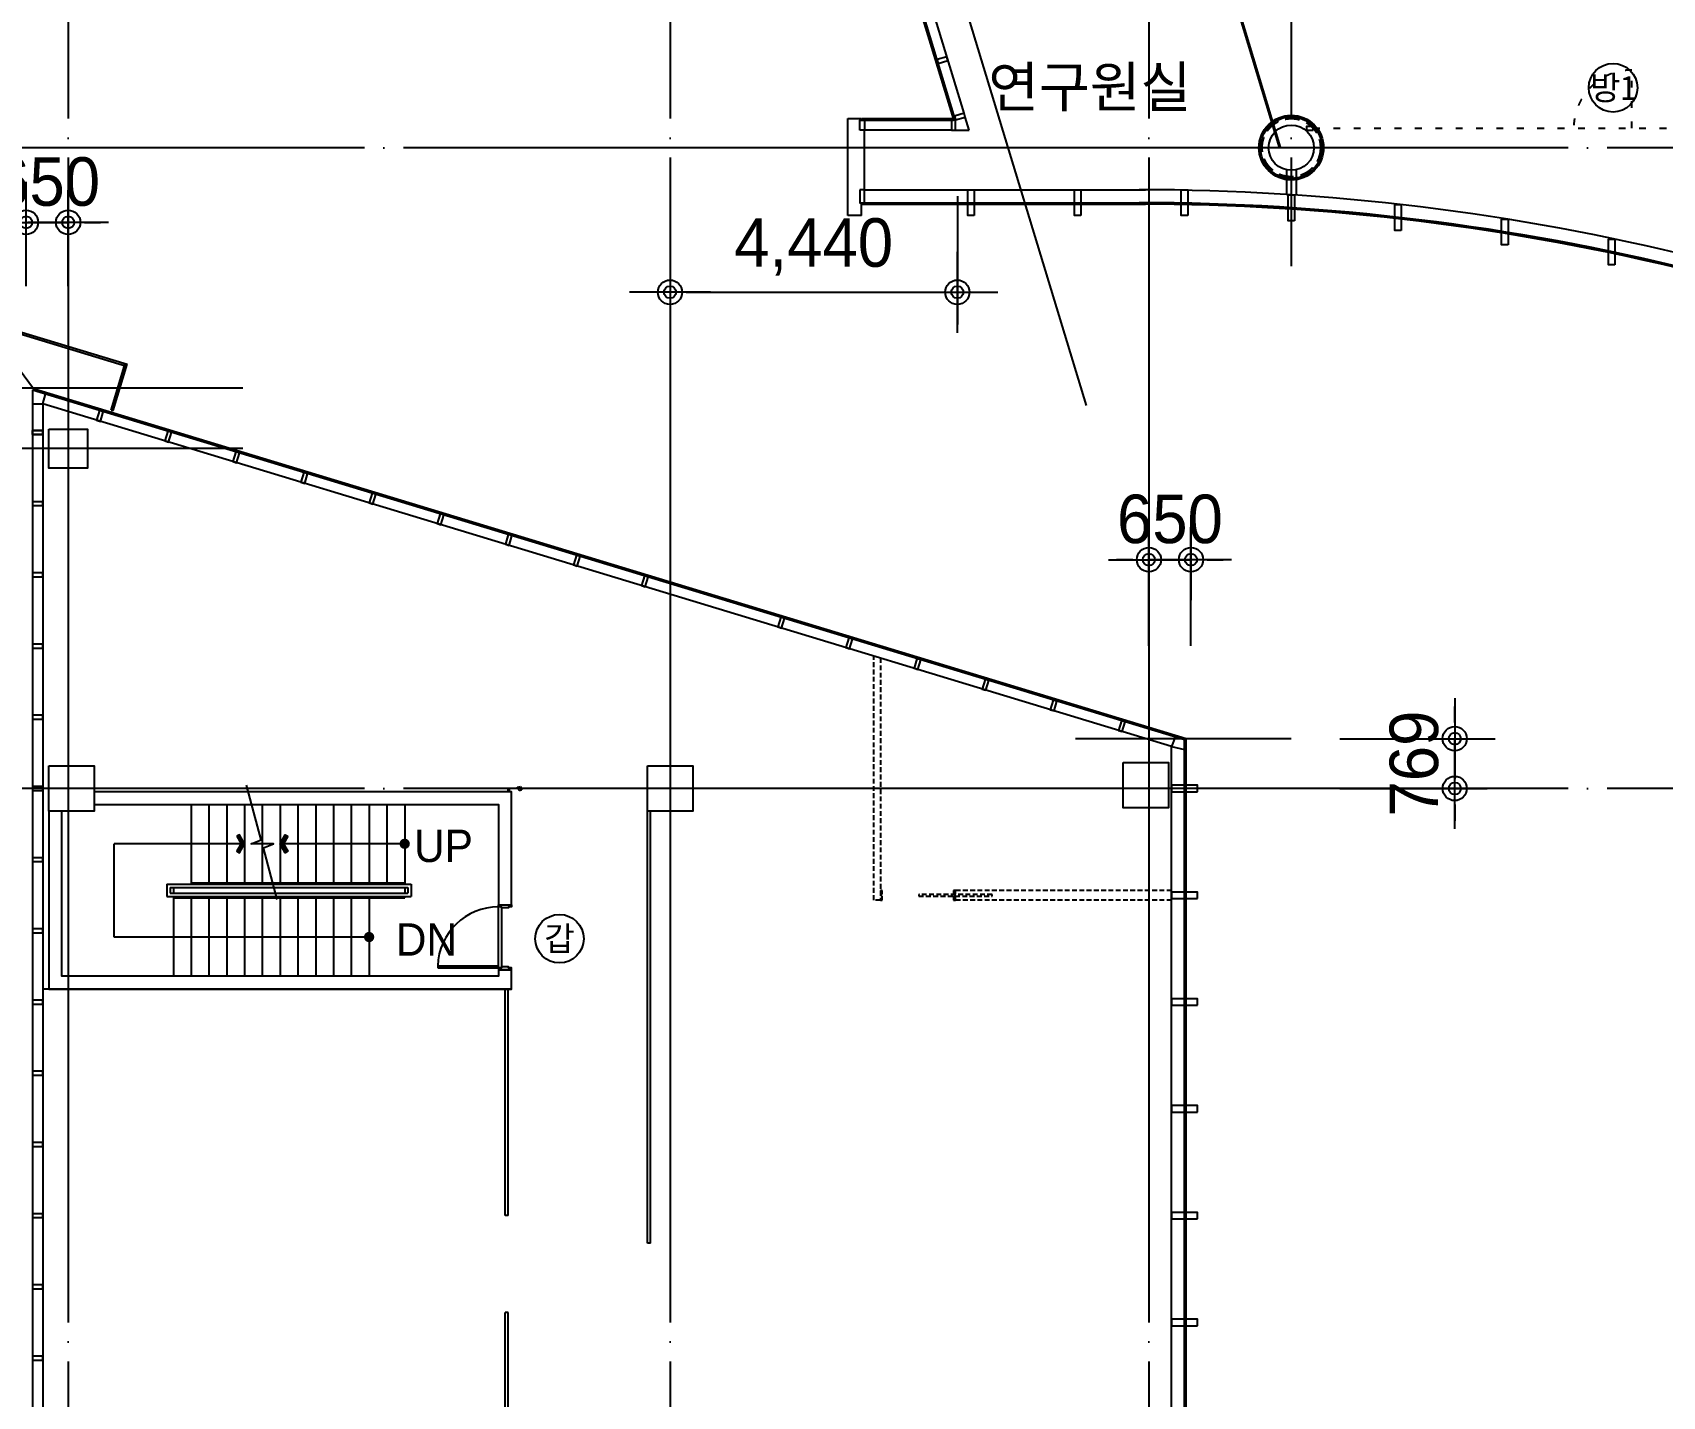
# Model space of a CAD drawing. Header units: metres. Extents: x 630750 to 860239, y 578133 to 726633.
# Drawn here: x 678954 to 704139, y 649918 to 670988 of the extents above; entities that cross this region are included whole.
import ezdxf
from ezdxf.enums import TextEntityAlignment as Align

# ---------------------------------------------------------------- set-up
doc = ezdxf.new("R2010")
doc.units = ezdxf.units.M
doc.header["$LTSCALE"] = 300
for name, pattern in [('CEN', [62, 60, -1, 0, -1]), ('HID1', [0.375, 0.25, -0.125]), ('HIDDEN-1', [1.4, 0.35, -0.7, 0.35])]:
    doc.linetypes.add(name, pattern=pattern)
doc.layers.get('Defpoints').update_dxf_attribs({"color": 8})
for name, color, linetype in [('A-CEN-1', 1, 'Continuous'), ('A-CON', 2, 'Continuous'), ('A-DIM', 7, 'Continuous'), ('A-DOR', 4, 'Continuous'), ('A-STAIR', 4, 'Continuous'), ('A-SYM1', 7, 'Continuous'), ('A-TXT', 3, 'Continuous'), ('A-TXT-S', 3, 'Continuous'), ('A-WAL-DW', 7, 'Continuous'), ('A-WALL-CONC', 2, 'Continuous'), ('A-WIN-GLASS', 4, 'Continuous'), ('AL', 4, 'Continuous'), ('DIM', 7, 'Continuous'), ('DOR', 4, 'Continuous'), ('fire shutter', 2, 'Continuous'), ('INT', 117, 'Continuous'), ('KUK-WALL-DRYWALL', 4, 'Continuous'), ('KUK-WALL-FIN 1', 30, 'Continuous'), ('STL1', 4, 'Continuous'), ('블럭', 7, 'Continuous'), ('외장그레이팅', 4, 'Continuous'), ('프레임', 5, 'Continuous')]:
    doc.layers.add(name, color=color, linetype=linetype)
doc.layers.add('area', color=7, linetype='Continuous', true_color=0xc0a0de)
doc.styles.add('TEXT', font='')
doc.styles.add('TEXT(돋음)', font='')
doc.styles.add('돋움', font='')
doc.styles.get('TEXT').set_extended_font_data('DotumChe')
doc.styles.get('TEXT(돋음)').set_extended_font_data('Dotum')
doc.styles.get('돋움').set_extended_font_data('Dotum')
doc.dimstyles.new('DIM250', dxfattribs={"dimscale": 250, "dimtxt": 3, "dimasz": 1, "dimexe": 2, "dimexo": 3, "dimgap": 1, "dimtad": 1, "dimdec": 0, "dimzin": 0, "dimdsep": 46, "dimlunit": 6, "dimtxsty": 'TEXT(돋음)', "dimblk": 'Z_DOT', "dimcen": 2.5, "dimdle": 2, "dimclrd": 256, "dimclre": 256, "dimclrt": 3, "dimadec": 0, "dimazin": 0, "dimtfac": 1, "dimtdec": 0, "dimtix": 1, "dimtmove": 2, "dimatfit": 3, "dimldrblk": 'Z_DOT', "dimfxl": 1, "dimtolj": 1, "dimtzin": 0, "dimarcsym": 0})

# ---------------------------------------------------------------- blocks, each defined once
blk = doc.blocks.new('Z_DOT')
at = {"layer": 'DIM', "color": 7}
for p, q in [((0, -2.5), (0, 2.5)), ((-2.5, 0), (2.5, 0))]:
    blk.add_line(p, q, dxfattribs=at)
for radius in [0.75, 0.375]:
    blk.add_circle((0, 0), radius, dxfattribs=at)
blk = doc.blocks.new('*D85')
at = {"layer": 'A-DIM', "lineweight": -2, "transparency": 16777216}
for p, q in [((688804, 668460), (688804, 666477)), ((693244, 668460), (693244, 666477)), ((689054, 666977), (692994, 666977))]:
    blk.add_line(p, q, dxfattribs=at)
at = {"layer": 'Defpoints', "color": 0, "transparency": 16777216}
for p in [(688804, 669210), (693244, 669210), (693244, 666977)]:
    blk.add_point(p, dxfattribs=at)
at = {"layer": 'A-DIM', "lineweight": -2, "transparency": 16777216, "xscale": 250, "yscale": 250, "zscale": 250, "rotation": 180}
blk.add_blockref('Z_DOT', (688804, 666977), dxfattribs=at)
at = {"layer": 'A-DIM', "lineweight": -2, "transparency": 16777216, "xscale": 250, "yscale": 250, "zscale": 250}
blk.add_blockref('Z_DOT', (693244, 666977), dxfattribs=at)
at = {"layer": 'A-DIM', "color": 3, "transparency": 16777216, "insert": (691024, 667675), "char_height": 750, "attachment_point": 5, "style": 'TEXT(돋음)'}
blk.add_mtext('\\A1;4,440', dxfattribs=at)
blk = doc.blocks.new('*D86')
at = {"layer": 'A-DIM', "lineweight": -2, "transparency": 16777216}
for p, q in [((678854, 667069), (678854, 668556)), ((679504, 667069), (679504, 668556)), ((678604, 668056), (678354, 668056)), ((678854, 668056), (679504, 668056)), ((679754, 668056), (680004, 668056))]:
    blk.add_line(p, q, dxfattribs=at)
at = {"layer": 'Defpoints', "color": 0, "transparency": 16777216}
for p in [(679504, 668056), (678854, 666319), (679504, 666319)]:
    blk.add_point(p, dxfattribs=at)
at = {"layer": 'A-DIM', "lineweight": -2, "transparency": 16777216, "xscale": 250, "yscale": 250, "zscale": 250}
blk.add_blockref('Z_DOT', (678854, 668056), dxfattribs=at)
at = {"layer": 'A-DIM', "lineweight": -2, "transparency": 16777216, "xscale": 250, "yscale": 250, "zscale": 250, "rotation": 180}
blk.add_blockref('Z_DOT', (679504, 668056), dxfattribs=at)
at = {"layer": 'A-DIM', "color": 3, "transparency": 16777216, "insert": (679179, 668682), "char_height": 750, "attachment_point": 5, "style": 'TEXT(돋음)'}
blk.add_mtext('\\A1;650', dxfattribs=at)
blk = doc.blocks.new('*D87')
at = {"layer": 'A-DIM', "lineweight": -2, "transparency": 16777216}
for p, q in [((696204, 661513), (696204, 663345)), ((696854, 661513), (696854, 663345)), ((695954, 662845), (695704, 662845)), ((696854, 662845), (696204, 662845)), ((697104, 662845), (697354, 662845))]:
    blk.add_line(p, q, dxfattribs=at)
at = {"layer": 'Defpoints', "color": 0, "transparency": 16777216}
for p in [(696204, 662845), (696204, 660763), (696854, 660763)]:
    blk.add_point(p, dxfattribs=at)
at = {"layer": 'A-DIM', "lineweight": -2, "transparency": 16777216, "xscale": 250, "yscale": 250, "zscale": 250}
blk.add_blockref('Z_DOT', (696204, 662845), dxfattribs=at)
at = {"layer": 'A-DIM', "lineweight": -2, "transparency": 16777216, "xscale": 250, "yscale": 250, "zscale": 250, "rotation": 180}
blk.add_blockref('Z_DOT', (696854, 662845), dxfattribs=at)
at = {"layer": 'A-DIM', "color": 3, "transparency": 16777216, "insert": (696529, 663470), "char_height": 750, "attachment_point": 5, "style": 'TEXT(돋음)'}
blk.add_mtext('\\A1;650', dxfattribs=at)
blk = doc.blocks.new('*D88')
at = {"layer": 'A-DIM', "lineweight": -2, "transparency": 16777216}
for p, q in [((700930, 660329), (700930, 660579)), ((699154, 660079), (701430, 660079)), ((700930, 659310), (700930, 660079)), ((699154, 659310), (701430, 659310)), ((700930, 659060), (700930, 658810))]:
    blk.add_line(p, q, dxfattribs=at)
at = {"layer": 'Defpoints', "color": 0, "transparency": 16777216}
for p in [(698404, 660079), (700930, 660079), (698404, 659310)]:
    blk.add_point(p, dxfattribs=at)
at = {"layer": 'A-DIM', "lineweight": -2, "transparency": 16777216, "xscale": 250, "yscale": 250, "zscale": 250}
for p, rotation in [((700930, 660079), 270), ((700930, 659310), 90)]:
    blk.add_blockref('Z_DOT', p, dxfattribs=dict(at, rotation=rotation))
at = {"layer": 'A-DIM', "color": 3, "transparency": 16777216, "insert": (700304, 659695), "char_height": 750, "attachment_point": 5, "rotation": 90, "style": 'TEXT(돋음)'}
blk.add_mtext('\\A1;769', dxfattribs=at)
blk = doc.blocks.new('*D96')
at = {"layer": 'A-DIM', "lineweight": -2, "transparency": 16777216}
for p, q in [((688804, 668460), (688804, 666477)), ((693244, 668460), (693244, 666477)), ((689054, 666977), (692994, 666977))]:
    blk.add_line(p, q, dxfattribs=at)
at = {"layer": 'Defpoints', "color": 0, "transparency": 16777216}
for p in [(688804, 669210), (693244, 669210), (693244, 666977)]:
    blk.add_point(p, dxfattribs=at)
at = {"layer": 'A-DIM', "lineweight": -2, "transparency": 16777216, "xscale": 250, "yscale": 250, "zscale": 250, "rotation": 180}
blk.add_blockref('Z_DOT', (688804, 666977), dxfattribs=at)
at = {"layer": 'A-DIM', "lineweight": -2, "transparency": 16777216, "xscale": 250, "yscale": 250, "zscale": 250}
blk.add_blockref('Z_DOT', (693244, 666977), dxfattribs=at)
at = {"layer": 'A-DIM', "color": 3, "transparency": 16777216, "insert": (691024, 667675), "char_height": 750, "attachment_point": 5, "style": 'TEXT(돋음)'}
blk.add_mtext('\\A1;4,440', dxfattribs=at)
blk = doc.blocks.new('dor-1000x200conc')
at = {"layer": 'A-DOR'}
for p, q in [((30, 1140), (30, 200)), ((60, 1140), (30, 1140)), ((60, 1140), (60, 200)), ((30, 200), (60, 200))]:
    blk.add_line(p, q, dxfattribs=at)
for points in [[(0, 200), (0, 0), (30, 0), (30, 45), (45, 45), (45, 155), (30, 155), (30, 200)], [(1000, 200), (1000, 0), (970, 0), (970, 45), (955, 45), (955, 155), (970, 155), (970, 200)]]:
    blk.add_lwpolyline(points, close=True, dxfattribs=at)
blk.add_arc((30, 200), 940, 0, 88.1729, dxfattribs=at)
at = {"layer": 'DOR', "color": 9}
for points in [[(30, 200), (970, 200)], [(955, 155), (45, 155)]]:
    blk.add_lwpolyline(points, dxfattribs=at)

msp = doc.modelspace()

# ---------------------------------------------------------------- hatches: boundary and pattern name
at = {"layer": 'A-SYM1'}
for points in [[(682149.7, 658592.9), (682111.2, 658570.7), (682177.9, 658455.2), (682111.2, 658339.8), (682149.7, 658317.5), (682229.2, 658455.2)], [(682858.7, 658592.9), (682897.2, 658570.7), (682830.5, 658455.2), (682897.2, 658339.8), (682858.7, 658317.5), (682779.2, 658455.2)]]:
    msp.add_hatch(color=7, dxfattribs=at).paths.add_polyline_path(points)
h = msp.add_hatch(color=7, dxfattribs=at)
edge = h.paths.add_edge_path()
edge.add_arc((684704.2, 658455.2), 80, 180, 360)
edge.add_arc((684704.2, 658455.2), 80, 360, 540)
h = msp.add_hatch(color=7, dxfattribs=at)
edge = h.paths.add_edge_path()
edge.add_arc((684154.2, 657015.2), 80, 180, 360)
edge.add_arc((684154.2, 657015.2), 80, 360, 540)

# ---------------------------------------------------------------- linework, layer by layer
at = {"elevation": 0}
for points in [[(693504.4, 668160.2), (693404.4, 668160.2), (693404.4, 668560.2), (693504.4, 668560.2)], [(695153.8, 668160.2), (695053.8, 668160.2), (695053.8, 668560.2), (695153.8, 668560.2)], [(696803.8, 668160.2), (696703.8, 668160.2), (696703.8, 668560.2), (696803.8, 668560.2)], [(698454.1, 668079.8), (698354.1, 668079.8), (698354.1, 668479.8), (698454.1, 668479.8)], [(700103.8, 667930.5), (700003.8, 667930.5), (700003.8, 668330.5), (700103.8, 668330.5)], [(701753.8, 667707.5), (701653.8, 667707.5), (701653.8, 668107.5), (701753.8, 668107.5)], [(703404, 667397.6), (703304, 667397.6), (703304, 667797.6), (703404, 667797.6)], [(696954, 659260.4), (696954, 659360.4), (696554, 659360.4), (696554, 659260.4)], [(696954, 657610.4), (696954, 657710.4), (696554, 657710.4), (696554, 657610.4)], [(696954, 655960.4), (696954, 656060.4), (696554, 656060.4), (696554, 655960.4)], [(696954, 654310.4), (696954, 654410.4), (696554, 654410.4), (696554, 654310.4)], [(696954, 652660.4), (696954, 652760.4), (696554, 652760.4), (696554, 652660.4)], [(696954, 651010.4), (696954, 651110.4), (696554, 651110.4), (696554, 651010.4)]]:
    msp.add_lwpolyline(points, close=True, dxfattribs=at)
at = {"layer": 'A-CEN-1', "linetype": 'CEN'}
for p, q in [((679504.4, 706258.8, 0), (679504.4, 627125.8, 0)), ((688804.4, 706258.8, 0), (688804.4, 632129.2, 0)), ((696204.4, 706258.8, 0), (696204.4, 636401.3, 0)), ((698404.4, 706258.8, 0), (698404.4, 667379.2, 0)), ((795684.4, 669210.2, 0), (657202.6, 669210.2, 0)), ((682204.4, 665495.2, 0), (657202.6, 665495.2, 0)), ((682204.4, 664560.2, 0), (657202.6, 664560.2, 0)), ((698404.6, 660078.9, 0), (695068.3, 660078.9, 0)), ((795684.4, 659310.2, 0), (657202.6, 659310.2, 0))]:
    msp.add_line(p, q, dxfattribs=at)
at = {"layer": 'A-CEN-1', "linetype": 'Continuous'}
msp.add_line((685914.2, 695937.9, 0), (695233.8, 665224.8, 0), dxfattribs=at)
at = {"layer": 'A-CON', "elevation": 0}
for points in [[(679204.4, 664860.2), (679804.4, 664860.2), (679804.4, 664260.2), (679204.4, 664260.2)], [(679204.4, 659660.2), (679904.4, 659660.2), (679904.4, 658960.2), (679204.4, 658960.2)], [(688454.4, 659660.2), (689154.4, 659660.2), (689154.4, 658960.2), (688454.4, 658960.2)], [(695804.4, 659710.2), (696504.4, 659710.2), (696504.4, 659010.2), (695804.4, 659010.2)]]:
    msp.add_lwpolyline(points, close=True, dxfattribs=at)
at = {"layer": 'A-CON'}
msp.add_circle((698404.4, 669210.2, 0), 350, dxfattribs=at)
at = {"layer": 'A-STAIR'}
for p, q in [((681404.4, 659060.2, 0), (681404.4, 657830.2, 0)), ((681679.4, 659060.2, 0), (681679.4, 657850.2, 0)), ((681954.4, 659060.2, 0), (681954.4, 657850.2, 0)), ((682229.4, 659060.2, 0), (682229.4, 657850.2, 0)), ((682504.4, 659060.2, 0), (682504.4, 657850.2, 0)), ((682779.4, 659060.2, 0), (682779.4, 657850.2, 0)), ((683054.4, 659060.2, 0), (683054.4, 657850.2, 0)), ((683329.4, 659060.2, 0), (683329.4, 657850.2, 0)), ((683604.4, 659060.2, 0), (683604.4, 657850.2, 0)), ((683879.4, 659060.2, 0), (683879.4, 657850.2, 0)), ((684154.4, 659060.2, 0), (684154.4, 657850.2, 0)), ((684429.4, 659060.2, 0), (684429.4, 657850.2, 0)), ((684704.4, 659060.2, 0), (684704.4, 657830.2, 0)), ((681029.4, 657830.2, 0), (681029.4, 657640.2, 0)), ((681029.4, 657830.2, 0), (684804.4, 657830.2, 0)), ((681404.4, 657850.2, 0), (684704.4, 657850.2, 0)), ((684804.4, 657830.2, 0), (684804.4, 657640.2, 0)), ((681029.4, 657640.2, 0), (684804.4, 657640.2, 0)), ((681079.4, 657780.2, 0), (681079.4, 657690.2, 0)), ((681079.4, 657780.2, 0), (684754.4, 657780.2, 0)), ((681079.4, 657690.2, 0), (684754.4, 657690.2, 0)), ((681129.4, 657780.2, 0), (681129.4, 657690.2, 0)), ((681129.4, 657640.2, 0), (681129.4, 656410.2, 0)), ((681129.4, 657620.2, 0), (684704.4, 657620.2, 0)), ((681404.4, 657620.2, 0), (681404.4, 656410.2, 0)), ((681679.4, 657620.2, 0), (681679.4, 656410.2, 0)), ((681954.4, 657620.2, 0), (681954.4, 656410.2, 0)), ((682229.4, 657620.2, 0), (682229.4, 656410.2, 0)), ((682504.4, 657620.2, 0), (682504.4, 656410.2, 0)), ((682779.4, 657620.2, 0), (682779.4, 656410.2, 0)), ((683054.4, 657620.2, 0), (683054.4, 656410.2, 0)), ((683329.4, 657620.2, 0), (683329.4, 656410.2, 0)), ((683604.4, 657620.2, 0), (683604.4, 656410.2, 0)), ((683879.4, 657620.2, 0), (683879.4, 656410.2, 0)), ((684154.4, 657620.2, 0), (684154.4, 656410.2, 0)), ((684704.4, 657780.2, 0), (684704.4, 657690.2, 0)), ((684704.4, 657620.2, 0), (684704.4, 657640.2, 0)), ((684754.4, 657780.2, 0), (684754.4, 657690.2, 0))]:
    msp.add_line(p, q, dxfattribs=at)
at = {"layer": 'A-SYM1', "color": 7}
for p, q in [((682229.2, 658455.2, 0), (680216.7, 658455.2, 0)), ((680216.7, 657015.2, 0), (680216.7, 658455.2, 0)), ((684704.2, 658455.2, 0), (682779.2, 658455.2, 0)), ((684154.2, 657015.2, 0), (680216.7, 657015.2, 0))]:
    msp.add_line(p, q, dxfattribs=at)
at = {"layer": 'A-SYM1', "color": 7, "elevation": 0}
msp.add_lwpolyline([(682735.5, 657592.8), (682521.3, 658392.2), (682678.3, 658455.2), (682330.5, 658455.2), (682487.5, 658518.2), (682261.3, 659362.5)], dxfattribs=at)
msp.add_lwpolyline([(682735.5, 657592.8), (682521.3, 658392.2), (682678.3, 658455.2), (682330.5, 658455.2), (682487.5, 658518.2), (682261.3, 659362.5)], dxfattribs=at)
for points in [[(682111.2, 658570.7), (682177.9, 658455.2), (682111.2, 658339.8), (682149.7, 658317.5), (682229.2, 658455.2), (682149.7, 658592.9)], [(682897.2, 658570.7), (682830.5, 658455.2), (682897.2, 658339.8), (682858.7, 658317.5), (682779.2, 658455.2), (682858.7, 658592.9)]]:
    msp.add_lwpolyline(points, close=True, dxfattribs=at)
at = {"layer": 'A-WAL-DW'}
for p, q in [((698329.4, 668868.4, 0), (698329.4, 668488, 0)), ((698479.4, 668868.4, 0), (698479.4, 668478.1, 0))]:
    msp.add_line(p, q, dxfattribs=at)
at = {"layer": 'A-WAL-DW', "color": 251, "linetype": 'HID1'}
for p, q in [((691954.4, 657585.3, 0), (691954.4, 661354.6, 0)), ((692054.4, 661324.2, 0), (692054.4, 657585.3, 0)), ((692054.4, 657585.3, 0), (691954.4, 657585.3, 0)), ((696554.4, 657735.3, 0), (693184.4, 657735.3, 0)), ((696554.4, 657585.3, 0), (693184.4, 657585.3, 0))]:
    msp.add_line(p, q, dxfattribs=at)
at = {"layer": 'A-WAL-DW', "color": 251, "linetype": 'HID1', "elevation": 0}
for points in [[(692054.4, 657585.3), (692084.4, 657585.3), (692084.4, 657645.3), (692074.4, 657645.3), (692074.4, 657675.3), (692084.4, 657675.3), (692084.4, 657735.3), (692054.4, 657735.3)], [(692054.4, 657735.3), (692054.4, 657585.3)]]:
    msp.add_lwpolyline(points, dxfattribs=at)
for points in [[(692646.9, 657672.8), (692646.9, 657647.8), (693781.9, 657647.8), (693781.9, 657672.8), (692646.9, 657672.8)], [(693184.4, 657735.3), (693184.4, 657675.3), (693214.4, 657675.3), (693214.4, 657735.3), (693184.4, 657735.3)], [(693184.4, 657645.3), (693184.4, 657585.3), (693214.4, 657585.3), (693214.4, 657645.3), (693184.4, 657645.3)]]:
    msp.add_lwpolyline(points, close=True, dxfattribs=at)
at = {"layer": 'A-WALL-CONC', "elevation": 0}
for points in [[(679904.2, 659060.2), (686154.4, 659060.2), (686154.4, 657510.2), (686354.4, 657510.2), (686354.4, 659260.2), (679904.2, 659260.2)], [(679204.4, 658960.2), (679204.4, 656210.2), (686354.4, 656210.2), (686354.4, 656510.2), (686154.4, 656510.2), (686154.4, 656410.2), (679404.4, 656410.2), (679404.4, 658960.2)]]:
    msp.add_lwpolyline(points, dxfattribs=at)
at = {"layer": 'A-WIN-GLASS'}
for p, q in [((693183.8, 669660, 0), (688287.2, 685797, 0)), ((693206.8, 669667, 0), (688310.2, 685803.9, 0)), ((691774.4, 669660.2, 0), (693184.4, 669660.2, 0)), ((691774.4, 669636.2, 0), (691774.4, 669660.2, 0)), ((693206.8, 669667, 0), (693183.8, 669660, 0)), ((693184.4, 669636.2, 0), (693184.4, 669660.2, 0)), ((693426.5, 669480.3, 0), (693364.8, 669683.6, 0)), ((691774.4, 669636.2, 0), (693184.4, 669636.2, 0)), ((693214.4, 669480.3, 0), (693426.5, 669480.3, 0)), ((691774.4, 668360.3, 0), (691774.4, 668336.3, 0)), ((691774.4, 668360.2, 0), (696149.6, 668360.2, 0)), ((691774.4, 668336.2, 0), (696149.6, 668336.2, 0)), ((696778.4, 660078.9, 0), (678930.4, 665494.7, 0)), ((696754.4, 660061.1, 0), (678954.4, 665462.3, 0)), ((678954.4, 665462.3, 0), (678954.4, 626717.9, 0)), ((679212.5, 665384, 0), (678954.4, 665462.3, 0)), ((678954.4, 665462.3, 0), (678954.4, 665192.6, 0)), ((679110.4, 665252, 0), (679155.7, 665401.2, 0)), ((678954.4, 665252, 0), (679110.4, 665252, 0)), ((678954.4, 664840.2, 0), (679110.4, 664840.2, 0)), ((678954.4, 664780.2, 0), (678954.4, 664840.2, 0)), ((679110.4, 664780.2, 0), (678954.4, 664780.2, 0)), ((679110.4, 664840.2, 0), (679110.4, 664780.2, 0)), ((696612.1, 660104.1, 0), (696554, 659958.7, 0)), ((696554, 659958.7, 0), (696754, 659912.7, 0)), ((696754.4, 639943.2, 0), (696754.4, 660061.1, 0)), ((696778.4, 639935.8, 0), (696778.4, 660078.9, 0))]:
    msp.add_line(p, q, dxfattribs=at)
at = {"layer": 'A-WIN-GLASS', "color": 9}
for p, q in [((693347.4, 669741, 0), (688468.2, 685820.5, 0)), ((693154.4, 669480.2, 0), (691811.9, 669480.2, 0)), ((691811.9, 668560.2, 0), (696149.9, 668560.2, 0)), ((696554.4, 659958.7, 0), (679110.4, 665252, 0)), ((679110.4, 665252, 0), (679110.4, 626833.6, 0)), ((696554.4, 639769.8, 0), (696554.4, 659958.7, 0))]:
    msp.add_line(p, q, dxfattribs=at)
at = {"layer": 'A-WIN-GLASS', "elevation": 0}
for points in [[(693099.5, 670557.7), (693082.1, 670615.2), (692932.8, 670569.9), (692950.2, 670512.4)], [(693364.8, 669683.6), (693347.4, 669741), (693198.1, 669695.7), (693215.5, 669638.3)], [(691736.9, 669480.2), (691736.9, 669636.2), (691811.9, 669636.2), (691811.9, 669480.2)], [(693214.4, 669636.2), (693154.4, 669636.2), (693154.4, 669480.2), (693214.4, 669480.2)], [(691736.9, 668560.3), (691736.9, 668360.3), (691811.9, 668360.3), (691811.9, 668560.3)], [(680046.6, 665130.9), (679989.2, 665148.3), (679943.9, 664999), (680001.3, 664981.6)], [(678954.4, 664840.2), (678954.4, 664780.2), (679110.4, 664780.2), (679110.4, 664840.2)], [(681099.2, 664811.5), (681041.8, 664828.9), (680996.5, 664679.6), (681053.9, 664662.2)], [(682151.8, 664492.1), (682094.4, 664509.5), (682049.1, 664360.2), (682106.5, 664342.8)], [(683204.4, 664172.7), (683147, 664190.1), (683101.7, 664040.8), (683159.2, 664023.4)], [(684257.1, 663853.3), (684199.6, 663870.7), (684154.3, 663721.4), (684211.8, 663704)], [(678954.4, 663740.2), (678954.4, 663680.2), (679110.4, 663680.2), (679110.4, 663740.2)], [(685309.7, 663533.9), (685252.2, 663551.3), (685206.9, 663402), (685264.4, 663384.6)], [(686362.3, 663214.5), (686304.9, 663231.9), (686259.6, 663082.6), (686317, 663065.2)], [(687414.9, 662895.1), (687357.5, 662912.5), (687312.2, 662763.2), (687369.6, 662745.8)], [(678954.4, 662640.2), (678954.4, 662580.2), (679110.4, 662580.2), (679110.4, 662640.2)], [(688467.5, 662575.7), (688410.1, 662593.1), (688364.8, 662443.8), (688422.2, 662426.4)], [(690572.7, 661936.8), (690515.3, 661954.3), (690470, 661805), (690527.4, 661787.6)], [(691625.3, 661617.4), (691567.9, 661634.9), (691522.6, 661485.6), (691580, 661468.2)], [(678954.4, 661540.2), (678954.4, 661480.2), (679110.4, 661480.2), (679110.4, 661540.2)], [(692677.9, 661298), (692620.5, 661315.5), (692575.2, 661166.2), (692632.6, 661148.8)], [(693730.5, 660978.6), (693673.1, 660996.1), (693627.8, 660846.8), (693685.2, 660829.4)], [(694783.1, 660659.2), (694725.7, 660676.7), (694680.4, 660527.4), (694737.8, 660510)], [(678954.4, 660440.2), (678954.4, 660380.2), (679110.4, 660380.2), (679110.4, 660440.2)], [(695835.7, 660339.8), (695778.3, 660357.2), (695733, 660208), (695790.4, 660190.5)], [(678954.4, 659340.2), (678954.4, 659280.2), (679110.4, 659280.2), (679110.4, 659340.2)], [(678954.4, 658240.2), (678954.4, 658180.2), (679110.4, 658180.2), (679110.4, 658240.2)], [(678954.4, 657140.2), (678954.4, 657080.2), (679110.4, 657080.2), (679110.4, 657140.2)], [(678954.4, 656040.2), (678954.4, 655980.2), (679110.4, 655980.2), (679110.4, 656040.2)], [(678954.4, 654940.2), (678954.4, 654880.2), (679110.4, 654880.2), (679110.4, 654940.2)], [(678954.4, 653840.2), (678954.4, 653780.2), (679110.4, 653780.2), (679110.4, 653840.2)], [(678954.4, 652740.2), (678954.4, 652680.2), (679110.4, 652680.2), (679110.4, 652740.2)], [(678954.4, 651640.2), (678954.4, 651580.2), (679110.4, 651580.2), (679110.4, 651640.2)], [(678954.4, 650540.2), (678954.4, 650480.2), (679110.4, 650480.2), (679110.4, 650540.2)]]:
    msp.add_lwpolyline(points, close=True, dxfattribs=at)
at = {"layer": 'A-WIN-GLASS', "color": 9}
msp.add_arc((696054.4, 632770.4, 0), 35790, 76.0465, 90, dxfattribs=at)
at = {"layer": 'A-WIN-GLASS'}
for radius in [35590, 35566]:
    msp.add_arc((696054.4, 632770.4, 0), radius, 76.0465, 90, dxfattribs=at)
at = {"layer": 'AL'}
msp.add_line((691811.9, 668560.3, 0), (691811.9, 669480.2, 0), dxfattribs=at)
at = {"layer": 'area', "color": 6}
for p, q in [((696554.4, 659958.6, 0), (679110.4, 665252, 0)), ((679110.4, 665252, 0), (679110.4, 659280.2, 0)), ((686354.4, 656210.2, 0), (679110.4, 656210.2, 0)), ((679110.4, 656210.2, 0), (679110.4, 642893.7, 0))]:
    msp.add_line(p, q, dxfattribs=at)
at = {"layer": 'fire shutter', "color": 2, "linetype": 'HIDDEN-1', "elevation": 0}
msp.add_lwpolyline([(703668.1, 669509.6), (703668.1, 670409.6, 0.4142136), (702768.1, 669509.6, 1)], format="xyb", dxfattribs=at)
at = {"layer": 'fire shutter', "elevation": 0}
msp.add_lwpolyline([(698740.3, 669479.6), (698740.3, 669539.6), (698640.3, 669539.7), (698640.3, 669479.7)], close=True, dxfattribs=at)
at = {"layer": 'fire shutter', "color": 2, "linetype": 'HIDDEN-1', "elevation": 0}
msp.add_lwpolyline([(698740.3, 669509.6), (707909.7, 669509.6)], dxfattribs=at)
at = {"layer": 'INT', "linetype": 'HID1', "ltscale": 3, "elevation": 0}
msp.add_lwpolyline([(686509.2, 659284.8), (686475.2, 659276.1), (686464.1, 659319.7), (686449.6, 659316), (686445.9, 659330.6), (686494.3, 659342.9), (686509.2, 659284.8), (686475.2, 659276.1)], dxfattribs=at)
msp.add_lwpolyline([(686319.4, 659305.2), (686319.4, 659260.2), (686304.4, 659260.2), (686304.4, 659305.2)], close=True, dxfattribs=at)
at = {"layer": 'INT', "linetype": 'HID1', "ltscale": 3}
msp.add_circle((698404.4, 669210.2, 0), 450, dxfattribs=at)
at = {"layer": 'KUK-WALL-DRYWALL'}
for p, q in [((688454.4, 652285, 0), (688454.4, 658960.2, 0)), ((688504.4, 652285, 0), (688504.4, 658960.2, 0)), ((686255, 652711.8, 0), (686255, 656210.2, 0)), ((686305, 652711.8, 0), (686305, 656210.2, 0)), ((686305, 652711.8, 0), (686255, 652711.8, 0)), ((688504.4, 652285, 0), (688454.4, 652285, 0)), ((686255, 647554.3, 0), (686255, 651211.8, 0)), ((686305, 651211.8, 0), (686255, 651211.8, 0)), ((686305, 647554.3, 0), (686305, 651211.8, 0))]:
    msp.add_line(p, q, dxfattribs=at)
msp.add_circle((698404.4, 669210.2), 475, dxfattribs=at)
at = {"layer": 'KUK-WALL-FIN 1', "color": 8}
for p, q in [((697536.6, 671480.4, 2253.6), (698224.9, 669214.1, 3421.4)), ((697544.3, 671482.7, 2816.2), (698232.5, 669216.5, 3419.7))]:
    msp.add_line(p, q, dxfattribs=at)
at = {"layer": 'KUK-WALL-FIN 1', "color": 4}
msp.add_lwpolyline([(697545.2, 671483), (698233.2, 669217.7), (698232.5, 669216.5), (698224.9, 669214.1), (698223.6, 669214.8), (697535.7, 671480.1)], dxfattribs=at)
at = {"layer": 'KUK-WALL-FIN 1'}
msp.add_circle((698404.4, 669210.2), 500, dxfattribs=at)
at = {"layer": 'STL1'}
for p, q in [((691554.4, 669660.2, 0), (691761.4, 669660.2, 0)), ((691554.4, 668160.2, 0), (691554.4, 669660.2, 0)), ((691761.4, 669660.2, 0), (691761.4, 669636.2, 0)), ((691761.4, 668160.2, 0), (691554.4, 668160.2, 0)), ((691761.4, 668160.2, 0), (691761.4, 668360.3, 0))]:
    msp.add_line(p, q, dxfattribs=at)
at = {"layer": '블럭', "color": 1}
for centre in [(703377.1, 670136, 0), (687095.8, 656989.1, 0)]:
    msp.add_circle(centre, 375, dxfattribs=at)
at = {"layer": '외장그레이팅'}
for p, q in [((678135.7, 666525.9, 0), (680406.5, 665836.8, 0)), ((678144.4, 666554.6, 0), (680415.2, 665865.5, 0)), ((680168.8, 665156.5, 0), (680386.5, 665874.2, 0)), ((680197.5, 665147.8, 0), (680415.2, 665865.5, 0)), ((680168.8, 665156.5, 0), (680197.5, 665147.8, 0))]:
    msp.add_line(p, q, dxfattribs=at)
at = {"layer": '프레임'}
msp.add_line((678970.5, 665482.5, 0), (678214.5, 666501.9, 0), dxfattribs=at)

# ---------------------------------------------------------------- block references
at = {"rotation": 90}
msp.add_blockref('dor-1000x200conc', (686354.4, 656510.2, 0), dxfattribs=at)

# ---------------------------------------------------------------- texts
at = {"layer": 'A-TXT', "color": 3, "style": '돋움'}
msp.add_text('연구원실', height=625, rotation=0.00001, dxfattribs=at).set_placement((693722, 669837, 0))
at = {"layer": 'A-TXT-S', "color": 3, "style": '돋움'}
for s, p in [('UP', (684849.7, 658173.7)), ('DN', (684567.5, 656727.2))]:
    msp.add_text(s, height=500, dxfattribs=at).set_placement(p)
at = {"layer": '블럭', "style": 'TEXT'}
for s, p in [('방1', (703377.1, 670136, 0)), ('갑', (687095.8, 656989.1, 0))]:
    msp.add_text(s, height=375, dxfattribs=at).set_placement(p, align=Align.MIDDLE_CENTER)

# ---------------------------------------------------------------- dimensions: what is measured, and where the dimension line sits
at = {"layer": 'A-DIM'}
for base, p1, p2, picture, middle in [((679504.4, 668056.5, 0), (678854.4, 666319.3, 0), (679504.4, 666319.3, 0), '*D86', (679179.4, 668682, 0)), ((693244.1, 666976.8, 0), (688804.4, 669210.3, 0), (693244.1, 669210.3, 0), '*D85', (691024.3, 667674.6, 0)), ((693244.1, 666976.8, 0), (688804.4, 669210.3, 0), (693244.1, 669210.3, 0), '*D96', (691024.3, 667674.6, 0)), ((696204.4, 662844.5, 0), (696854.4, 660762.6, 0), (696204.4, 660762.6, 0), '*D87', (696529.4, 663470.1, 0))]:
    dim = msp.add_linear_dim(base=base, p1=p1, p2=p2, dimstyle='DIM250', dxfattribs=at)
    dim.commit()
    dim.dimension.update_dxf_attribs({"geometry": picture, "text_midpoint": middle})
dim = msp.add_linear_dim(base=(700929.5042, 660078.8632, 0), p1=(698404.3957, 659310.3571, 0), p2=(698404.3957, 660078.8632, 0), angle=90, dimstyle='DIM250', dxfattribs=at)
dim.commit()
dim.dimension.update_dxf_attribs({"geometry": '*D88', "text_midpoint": (700303.9954, 659694.6101, 0)})

doc.saveas('drawing.dxf')
